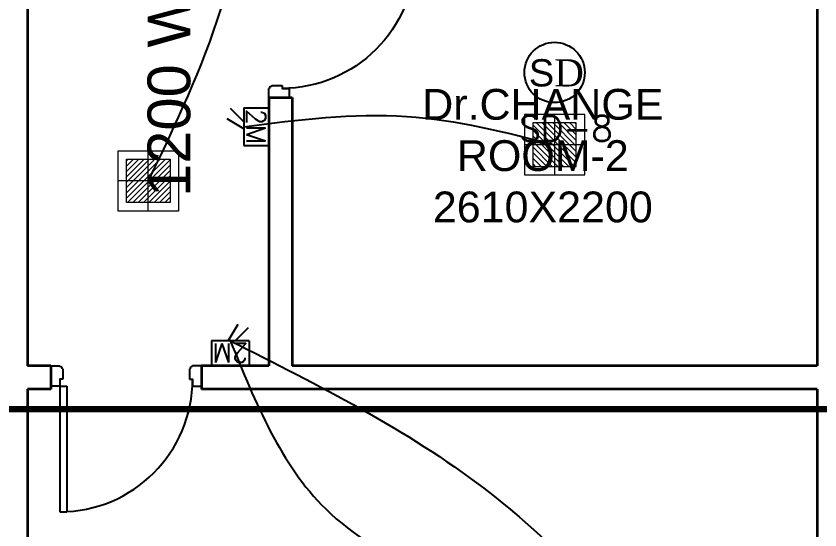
# Model space of a CAD drawing. Extents: x 3550807 to 4078732, y -628171 to -515859.
# Drawn here: x 3568446 to 3572443, y -537249 to -534695 of the extents above; entities that cross this region are included whole.
import ezdxf
from ezdxf.enums import TextEntityAlignment as Align

# ---------------------------------------------------------------- set-up
doc = ezdxf.new("R2010")
doc.units = 0
doc.header["$LTSCALE"] = 6
doc.header["$MEASUREMENT"] = 0
doc.linetypes.add('CONTINU', pattern=[0])
doc.layers.get('0').update_dxf_attribs({"linetype": 'CONTINUOUS'})
for name, color, linetype in [('24W RAW POWER', 1, 'CONTINUOUS'), ('24W UPS POWER LIGHT', 5, 'CONTINUOUS'), ('DIM', 7, 'CONTINUOUS'), ('DOOR', 44, 'CONTINUOUS'), ('ELE-2M RAW P.SB', 40, 'CONTINUOUS'), ('ELE-2M UPS P.SB', 3, 'CONTINUOUS'), ('FA-FIRE TEXT', 7, 'CONTINUOUS')]:
    doc.layers.add(name, color=color, linetype=linetype)
for name, color, linetype, lineweight in [('ELE-24W EMERGENCY  LED LIGHT', 5, 'CONTINUOUS', 18), ('ELE-24W LED LIGHT', 1, 'CONTINUOUS', 18), ('FA-BELOW SMOKE DERECTOR', 1, 'CONTINUOUS', 25), ('MEP_HVAC_VRF_COPPER_PIPE', 6, 'CONTINUOUS', 9), ('WALL', 10, 'CONTINUOUS', 35)]:
    doc.layers.add(name, color=color, linetype=linetype, lineweight=lineweight)
doc.layers.add('ELE-LIGHTING WIRING', color=7, linetype='CONTINUOUS', true_color=0x63d7b6)
doc.styles.add('ARIAL', font='arial.ttf')
doc.styles.add('PDF Times New Roman', font='times.ttf')
doc.styles.add('ROMANS', font='romans.shx')
doc.styles.get("Standard").update_dxf_attribs({"font": 'SIMPLEX'})

# ---------------------------------------------------------------- blocks, each defined once
blk = doc.blocks.new('750')
at = {"layer": 'DOOR', "color": 8}
for p, q in [((-50, 705), (-47.5, 705)), ((-35, 690), (-35, 692.5)), ((50, 45), (50, 80)), ((50, 80), (675, 80)), ((675, 45), (675, 80)), ((-50, 45), (-47.5, 45)), ((-35, 60), (-35, 57.5)), ((50, 45), (675, 45))]:
    blk.add_line(p, q, dxfattribs=at)
for points in [[(15, 690), (15, 705), (50, 705), (50, 750), (-50, 750), (-50, 705)], [(-35, 690), (15, 690)], [(15, 60), (15, 45), (50, 45), (50, 0), (-50, 0), (-50, 45)], [(-35, 60), (15, 60)]]:
    blk.add_lwpolyline(points, dxfattribs=at)
for centre, radius, start, end in [((-35, 705), 12.5, 180, 270), ((15, 45), 660, 0, 90), ((-35, 45), 12.5, 90, 180)]:
    blk.add_arc(centre, radius, start, end, dxfattribs=at)
blk = doc.blocks.new('1232')
at = {"layer": 'WALL', "color": 8, "linetype": 'ByBlock'}
for p, q in [((-14720, 6155.172092213877), (-14720, 1450.172092213761)), ((-10795.00000000047, 5925.172092213761), (-10795.00000000047, 1450.172092213761)), ((-13519.99999999953, 2785.157421845011), (-13519.99999999953, 1450.172092213761)), ((-13519.99999999907, 2785.157421845011), (-13404.99999999953, 2785.157421845011)), ((-13404.99999999953, 2785.157421845011), (-13404.99999999953, 1450.172092213761)), ((-14604.99999999953, 1450.172092213761), (-14719.99999999953, 1450.172092213761)), ((-14604.99999999953, 1450.172092213761), (-14604.99999999953, 1335.172092213761)), ((-13519.99999999953, 1450.172092213761), (-13854.99999999953, 1450.172092213761)), ((-13854.99999999953, 1450.172092213761), (-13854.99999999953, 1335.172092213761)), ((-10795, 1450.172092213761), (-13404.99999999953, 1450.172092213761)), ((-14720, 1335.172092213761), (-14720, -519.8279077862389)), ((-14604.99999999953, 1335.172092213761), (-14719.99999999953, 1335.172092213761)), ((-10795, 1335.172092213761), (-13854.99999999953, 1335.172092213761)), ((-10795.00000000047, 1335.172092213761), (-10795.00000000047, -519.8279077867046))]:
    blk.add_line(p, q, dxfattribs=at)
at = {"layer": 'DOOR', "color": 8, "xscale": -1, "rotation": 180}
blk.add_blockref('750', (-13469.99999999907, 3535.157421845011), dxfattribs=at)
at = {"layer": 'DOOR', "color": 8, "rotation": 270}
blk.add_blockref('750', (-14604.99999999953, 1400.172092213761), dxfattribs=at)
at = {"layer": 'DIM', "color": 8, "style": 'ARIAL'}
blk.add_text('1200 WIDE CORRIDOR', height=212.5, rotation=90.00000000000001, dxfattribs=at).set_placement((-13847.70829464635, 3898.011188165168), align=Align.BOTTOM_CENTER)
at = {"layer": 'DIM', "color": 8, "insert": (-12158.31758052623, 2494.646744632511), "char_height": 153, "width": 1198.955661664394, "attachment_point": 5, "style": 'ARIAL'}
blk.add_mtext('Dr.CHANGE\\PROOM-2\\P2610X2200', dxfattribs=at)
blk = doc.blocks.new('24w led emeregency')
at = {"layer": 'ELE-24W EMERGENCY  LED LIGHT'}
h = blk.add_hatch(dxfattribs=at)
h.set_pattern_fill('ANSI31', scale=166.666666666665, style=0)
h.set_pattern_definition([(45, (0, 0), (-14.73139127471959, 14.7313912747196), [])])
h.paths.add_polyline_path([(-115.397401795839, -115.397401795839), (-115.397401795839, 115.397401795839), (115.397401795839, 115.397401795839), (115.397401795839, -115.397401795839)])
at = {"layer": 'ELE-24W EMERGENCY  LED LIGHT', "color": 5}
for p, q in [((0, 160), (0, -160)), ((-160, 0), (160, 0))]:
    blk.add_line(p, q, dxfattribs=at)
for points in [[(-160, -160), (-160, 160), (160, 160), (160, -160)], [(-115.397401795839, -115.397401795839), (-115.397401795839, 115.397401795839), (115.397401795839, 115.397401795839), (115.397401795839, -115.397401795839)]]:
    blk.add_lwpolyline(points, close=True, dxfattribs=at)
blk = doc.blocks.new('2M UPS SB')
at = {"layer": 'ELE-2M UPS P.SB', "color": 3}
for p, q in [((-133.7655910551548, 160), (-69.26612788438797, 265.2194964364171)), ((-88.23655763268471, 160), (-3.38374388217926, 244.8528137430549)), ((-240, 160), (-240, 0)), ((0, 160), (-240, 160)), ((0, 160), (0, 0))]:
    blk.add_line(p, q, dxfattribs=at)
blk.add_text('2M', height=120, rotation=180, dxfattribs=at).set_placement((-6.021764248609543, 142.9791077449918))
blk = doc.blocks.new('24w led light')
at = {"layer": 'ELE-24W LED LIGHT', "color": 1, "lineweight": 0}
for p, q in [((159.0000000012145, 158.9999999986694), (-159.9999999987274, 159.0000000012225)), ((-159.9999999987274, 159.0000000012225), (-160.0000000012806, -159.9999999987194)), ((-0.5000000012805742, -159.999999999996), (-0.4999999987274407, 158.999999999946)), ((158.9999999987194, -160.0000000012726), (159.0000000012145, 158.9999999986694)), ((114.5367849160933, 114.5367849143026), (-115.5367849143026, 114.5367849161594)), ((-115.5367849143026, 114.5367849161594), (-115.5367849161594, -115.5367849143526)), ((110.1664341049445, -115.5367849160353), (-115.5367849143606, 110.1664341068094)), ((114.5367849144106, -91.7112528255815), (-91.71125282390676, 114.5367849159273)), ((114.5367849147007, -63.51536992577766), (-63.51536992410293, 114.5367849156952)), ((114.5367849149328, -35.31948702603185), (-35.31948702429909, 114.5367849155211)), ((114.5367849151069, -7.123604126228013), (-7.123604124495255, 114.536784915289)), ((114.536784915339, 21.07227877357582), (21.07227877536661, 114.5367849150569)), ((114.5367849155711, 49.26816167332163), (49.26816167511242, 114.5367849148248)), ((114.5367849158032, 77.46404457312546), (77.46404457497428, 114.5367849145927)), ((114.5367849160353, 105.6599274730454), (105.6599274747201, 114.5367849143606)), ((114.5367849142945, -115.5367849162094), (114.5367849160933, 114.5367849143026)), ((81.97055120514068, -115.5367849159193), (-115.5367849145927, 81.97055120700553)), ((53.77466830533685, -115.5367849157452), (-115.5367849147668, 53.77466830725971)), ((25.57878540547499, -115.536784915397), (-115.5367849150569, 25.57878540745588)), ((-160.000000000004, -0.4999999987194258), (158.999999999996, -0.5000000012725593)), ((-2.617097494328851, -115.5367849151649), (-115.536784915231, -2.617097492464012)), ((-30.81298039413269, -115.5367849150489), (-115.5367849154631, -30.81298039220982)), ((-59.00886329393652, -115.5367849148168), (-115.5367849156952, -59.00886329212971)), ((-87.20474619374036, -115.5367849144686), (-115.5367849159273, -87.20474619181749)), ((-115.4006290935442, -115.5367849142945), (-115.5367849161594, -115.4006290915633)), ((-115.5367849161594, -115.5367849143526), (114.5367849142945, -115.5367849162094)), ((-160.0000000012806, -159.9999999987194), (158.9999999987194, -160.0000000012726))]:
    blk.add_line(p, q, dxfattribs=at)
blk = doc.blocks.new('2M SB')
at = {"layer": 'ELE-2M RAW P.SB'}
for p, q in [((-133.7655910551548, 160), (-69.26612788438797, 265.2194964364171)), ((-88.23655763268471, 160), (-3.38374388217926, 244.8528137430549)), ((-240, 160), (-240, 0)), ((0, 160), (-240, 160)), ((0, 160), (0, 0))]:
    blk.add_line(p, q, dxfattribs=at)
blk.add_text('2M', height=120, rotation=180, dxfattribs=at).set_placement((-6.021764248609543, 142.9791077449918))
blk = doc.blocks.new('SMOKE DETECTOR')
at = {"layer": 'FA-BELOW SMOKE DERECTOR', "color": 7}
blk.add_circle((931028.7306233168, -118293.8702529273), 166.0108993562608, dxfattribs=at)
at = {"layer": 'FA-BELOW SMOKE DERECTOR', "insert": (930887.0836242564, -118372.9609814075), "char_height": 150, "attachment_point": 7, "style": 'PDF Times New Roman'}
blk.add_mtext('{\\fArial|b0|i0|c0|p34;S}D', dxfattribs=at)

msp = doc.modelspace()

# ---------------------------------------------------------------- linework, layer by layer
at = {"layer": 'ELE-LIGHTING WIRING', "linetype": 'ByBlock'}
for points in [[(3572938.589329224, -531263.8843273275), (3570323.404693863, -531399.3235003301), (3569276.793723989, -531870.4838060356), (3569554.041663028, -533740.2954879318), (3569103.11910979, -535513.3114386722)], [(3569511.179082171, -536308.7816581093), (3569985.733053423, -537144.5431450802), (3570466.089329224, -537476.2816581095)], [(3569511.179082171, -536308.7816581093), (3570771.854049506, -537041.5720786649), (3572036.722318094, -538368.8070607141)]]:
    msp.add_spline(points, degree=3, dxfattribs=at)
at = {"layer": 'ELE-LIGHTING WIRING', "color": 254, "linetype": 'ByBlock', "true_color": 0xdebad0}
msp.add_spline([(3569578.589329225, -535244.4925379867), (3570388.720165936, -535193.246406835), (3571123.589329224, -535333.7816581094)], degree=3, dxfattribs=at)
at = {"layer": 'MEP_HVAC_VRF_COPPER_PIPE', "color": 6, "linetype": 'ByBlock', "const_width": 30, "elevation": -50615.38461538465}
msp.add_lwpolyline([(3575628.857502004, -536648.4609528802), (3568062.81456254, -536648.4609528907)], dxfattribs=at)

# ---------------------------------------------------------------- block references
at = {"linetype": 'ByBlock'}
msp.add_blockref('1232', (3583223.589329224, -537883.9537503232), dxfattribs=at)
at = {"layer": '24W RAW POWER', "lineweight": 9, "xscale": -0.9404388715045132, "yscale": 0.9404388715045132, "zscale": 0.9404388715045132}
msp.add_blockref('24w led light', (3569103.11910979, -535513.3114386722), dxfattribs=at)
at = {"layer": '24W UPS POWER LIGHT', "lineweight": 9, "xscale": -0.9375000000222322, "yscale": 0.9375000000222322, "zscale": 0.9375000000222322}
msp.add_blockref('24w led emeregency', (3571123.589329224, -535333.7816581094), dxfattribs=at)
at = {"layer": 'ELE-2M RAW P.SB', "color": 6, "xscale": 0.7812500000005363, "yscale": 0.7812500000005363, "zscale": 0.7812500000005363}
msp.add_blockref('2M SB', (3569604.929082171, -536433.7816581094), dxfattribs=at)
at = {"layer": 'ELE-2M UPS P.SB', "color": 6, "xscale": 0.7812500000005363, "yscale": 0.7812500000005363, "zscale": 0.7812500000005363, "rotation": 89.99999999999984}
msp.add_blockref('2M UPS SB', (3569703.589329225, -535150.7425379866), dxfattribs=at)
at = {"layer": 'FA-BELOW SMOKE DERECTOR', "color": 6, "xscale": 0.9035551315104862, "yscale": 0.9035551315104862, "zscale": 0.9035551315104862}
msp.add_blockref('SMOKE DETECTOR', (2729887.802190832, -428089.8470809641), dxfattribs=at)

# ---------------------------------------------------------------- texts
at = {"layer": 'FA-FIRE TEXT', "color": 200, "linetype": 'CONTINU', "insert": (3570947.485709709, -535190.7764172426), "char_height": 125, "width": 349.8378647597838, "attachment_point": 1, "style": 'ROMANS'}
msp.add_mtext('{\\C256;SD-8\\P}', dxfattribs=at)

doc.saveas('drawing.dxf')
